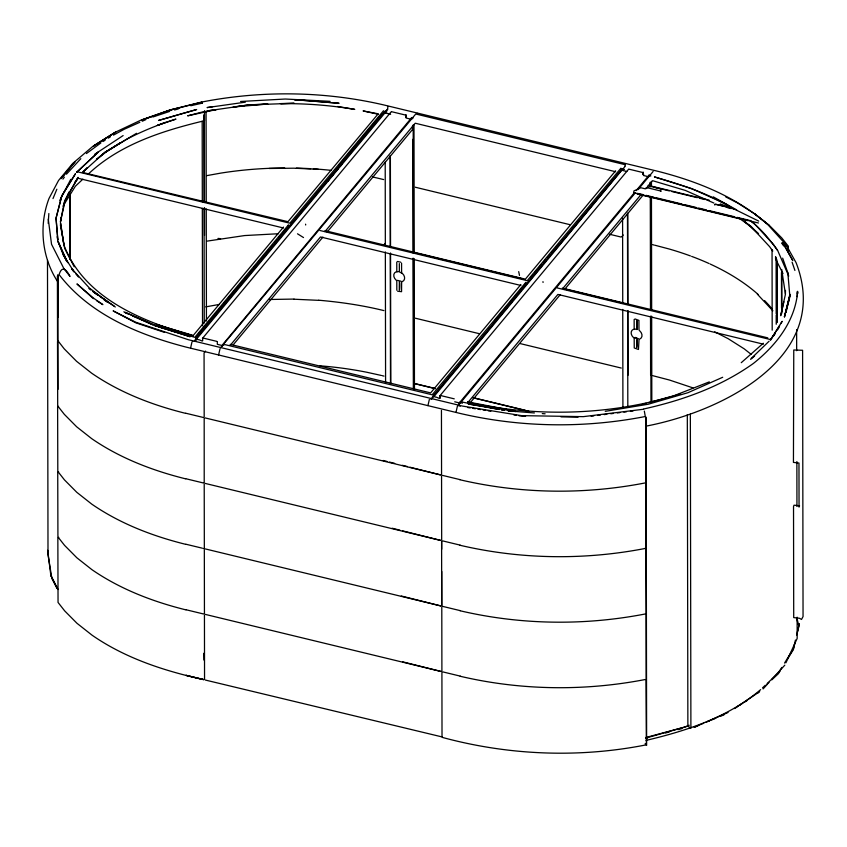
<?xml version="1.0" encoding="UTF-8"?>
<svg xmlns="http://www.w3.org/2000/svg" width="847" height="847" viewBox="0 0 847 847"><rect width="100%" height="100%" fill="white"/><g stroke="black" fill="none" stroke-linecap="round" stroke-linejoin="round"><path stroke-width="1.27" d="M785.487 290.405L785.402 294.396L780.743 315.328M60.635 222.983L63.821 244.497L60.412 222.74M776.191 313.803L776.106 257.456M789.626 298.091L789.87 294.301L784.47 316.969M202.518 338.355C203.629 343.67 200.983 339.414 197.404 339.509L196.97 337.921L196.144 337.9L194.99 340.325M439.9 395.824C441.022 401.129 438.365 396.872 434.786 396.978L434.352 395.39L433.537 395.369L430.954 399.498M48.205 223.375L48.851 213.529M797.154 296.672L797.503 291.421L797.599 293.39M797.302 293.877L797.503 291.421L797.588 293.538M218.59 354.967L220.008 348.773M455.972 412.425L457.391 406.242M60.55 221.649L60.984 217.721M785.434 294.068L782.025 271.718M60.582 220.58L60.868 218.314M190.554 348.181L191.973 341.987M427.936 405.639L429.355 399.456M433.336 395.74L621.963 169.072L624.271 169.464L622.429 168.606L621.846 169.389M783.846 301.754L780.733 315.709M439.953 397.952L439.985 395.835M786.048 312.416L789.796 295.815L787.848 272.819L782.649 258.144M797.567 292.522C794.751 321.849 775.81 345.576 753.481 363.374C720.829 386.73 682.703 400.324 643.773 408.974M795.449 640.057L793.374 648.866L784.534 663.074M796.646 635.028L799.324 623.71L799.324 624.451M794.857 643.318L793.374 649.596L787.255 659.442M797.535 631.989L799.028 625.711M789.796 295.815L784.396 316.863L788.938 300.59M405.851 115.594L406.147 118.029L411.06 119.247L411.483 117.871L412.51 118.718M460.334 401.743L461.107 403.056M643.233 173.063L643.54 175.498L648.442 176.716L648.866 175.34L649.861 175.985M64.012 203.756L68.745 192.714M64.097 203.608L69.306 191.57M52.99 198.59L56.855 189.241M59.788 200.4L70.703 179.405M785.9 662.83L797.175 638.426L797.133 617.304M384.464 111.92L385.036 111.137L386.878 111.995M78.04 177.341L64.584 201.173L60.444 221.713L65.378 199.553L78.04 177.796L74.748 182.719L78.051 178.262L283.491 227.991M782.035 321.415L770.463 340.145L779.6 325.756M780.881 323.575L782.162 321.384M62.964 206.16L75.362 186.245L82.89 179.162M781.813 667.447L778.404 672.91L767.181 683.465M780.447 670.369L778.414 673.651L771.861 679.813M773.311 336.354L775.439 333.062M777.567 329.769L778.986 327.567M62.943 179.109L64.393 177.087M66.479 174.175L80.825 158.675M775.132 333.411L770.463 339.552L557.358 287.969M283.48 227.07L193.243 335.433L156.166 324.443L193.243 335.888C142.444 321.585 84.382 298.271 64.044 245.461M383.522 110.724L289.854 223.206L76.749 171.623L76.749 172.216L98.263 152.079L76.749 172.216M192.544 340.97L192.703 341.362M387.873 106.415L387.672 108.882L385.438 111.645M195.657 337.508L204.932 326.36M206.626 324.327L209.156 321.288M210.839 319.266L213.37 316.227M215.064 314.195L217.594 311.156M219.278 309.134L221.819 306.095M223.502 304.062L226.033 301.024M227.716 299.002L230.257 295.963M231.94 293.93L234.471 290.892M236.165 288.869L238.695 285.831M240.379 283.798L242.909 280.759M244.603 278.737L247.133 275.688M249.664 272.649L251.347 270.627M253.878 267.588L255.572 265.556M258.102 262.517L259.785 260.495M262.326 257.456L264.01 255.423M266.54 252.385L268.224 250.363M270.765 247.324L272.448 245.291M274.979 242.253L276.673 240.23M279.203 237.181L280.886 235.159M283.417 232.12L285.111 230.088M338.8 165.62L381.838 113.943M194.397 341.436L196.091 339.414M327.778 181.29L329.462 179.257M332.003 176.218L333.686 174.186M336.217 171.147L337.911 169.125M340.441 166.086L342.124 164.053M386.02 111.349L387.714 109.316M202.687 338.133L391.198 111.783M205.577 351.092L204.063 352.913L204.18 416.946M220.58 347.757L415.75 113.996L625.097 164.678M411.06 119.247L412.034 118.082M233.317 344.697L322.919 237.107M327.154 232.025L412.955 128.998L412.944 125.292M383.776 245.079L385.247 243.311M399.265 271.411L396.841 271.982M520.873 284.539L430.625 392.892L230.257 344.39L230.257 345.311L320.494 236.948L520.873 285.46M615.589 170.798L525.352 279.161L324.973 230.659L324.973 231.58L415.221 123.217L615.589 171.719M625.255 163.884L625.097 166.086M494.648 321.002L525.871 283.501L525.871 282.326L432.192 394.797L224.931 344.623M530.614 277.805L533.144 274.767M534.838 272.734L537.369 269.695M539.052 267.673L541.582 264.635M543.276 262.602L545.807 259.563M547.49 257.541L550.031 254.502M551.715 252.47L554.245 249.431M555.928 247.409L558.469 244.37M495.326 321.638L433.622 395.729L434.5 395.898L622.81 169.04M497.02 319.605L499.55 316.556M501.244 314.533L503.774 311.484M505.468 309.451L507.999 306.413M509.693 304.38L512.234 301.331M513.917 299.309L516.458 296.259M518.152 294.227L520.683 291.188M522.377 289.155L524.907 286.106M526.601 284.084L529.131 281.035M530.825 279.002L533.366 275.963M535.05 273.93L537.591 270.881M539.285 268.859L541.815 265.81M543.509 263.777L546.04 260.738M547.734 258.706L550.264 255.656M551.958 253.634L622.122 169.379L622.323 170.374L626.833 171.486M622.82 169.114L624.959 166.552M431.79 398.905L433.473 396.883M440.08 395.602L628.58 169.252M634.467 192.65L460.112 401.986L458.968 404.231L459.942 403.066L454.723 401.796M636.161 190.628L649.12 175.043L650.856 175.901M648.442 176.716L649.416 175.551M635.409 192.745L458.132 405.607L460.334 406.147M637.939 189.707L653.132 171.465M563.202 288.033L640.798 194.863M645.859 188.786L652.603 180.686L685.287 190.406L713.926 203.058M469.863 403.172L560.312 294.576M564.536 289.494L643.148 195.096M649.903 186.986L650.327 182.761M621.783 236.758L623.254 234.99M636.732 347.471L637.23 338.631L636.764 347.397M763.105 688.918L767.446 684.164M771.786 679.41L784.82 665.149M83.482 171.814L87.506 167.59L82.519 172.428L287.959 221.692L378.207 113.794L363.077 110.925L378.207 114.26M751.247 358.461L769.097 341.203M88.543 173.847C120.115 144.117 163.164 130.629 204.498 120.708L204.476 110.946M760.627 689.627C728.378 717.197 686.758 730.802 646.039 740.394M762.501 687.87L765.307 685.234M757.821 693.015L759.695 691.247M767.181 684.207L769.055 682.449M82.519 172.428L104.266 152.862L120.803 142.54L106.627 151.624L96.484 159.405L104.266 152.862L126.923 139.109C142.603 131.02 159.067 124.255 175.954 119.12L157.298 125.42L165.324 122.402M104.573 152.502L136.547 133.307M741.263 362.685L763.327 343.226L763.327 344.157L557.887 294.417L467.639 402.78L467.639 401.859L506.919 409.429M750.601 359.382L754.624 355.984M86.415 153.561L100.941 142.878M204.169 548.433L203.344 548.602M441.838 736.869L205.175 680.003M734.677 708.558L737.864 706.398M739.982 704.958L759.06 692.02M94.589 154.366L123.133 135.562M103.048 141.523L105.155 140.168M108.31 138.135L110.417 136.78M737.356 706.567L741.771 703.846M745.085 701.792L747.287 700.427M58.178 340.674L57.511 341.457L57.691 405.914L64.319 414.342L76.664 426.793L91.688 438.64C119.988 458.142 152.481 470.604 185.684 478.851M113.456 135.128L124.244 129.242L139.84 122.296M636.521 328.932L634.234 329.451M647.277 187.738L648.294 187.282M142.243 121.227L145.843 119.628M722.703 377.264L687.944 392.712L648.294 404.22L605.266 411.335M694.498 727.266L699.294 725.159M707.679 721.464L728.049 712.486M689.14 725.223L684.281 727.245L645.541 737.578M694.085 727.245L697.684 725.741M700.088 724.746L703.688 723.253M706.091 722.247L709.691 720.755M712.094 719.759L715.704 718.256M720.501 716.266L724.111 714.762M709.299 381.881L673.714 395.814L648.601 402.621M152.884 116.992L169.654 111.423M688.675 725.9L646.07 738.002M680.522 393.908C611.841 415.422 537.856 417.56 467.639 402.314M174.546 109.972L178.283 108.956M642.333 404.326L646.092 403.299M645.647 426.21C721.093 411.949 832.834 357.455 796.085 262.676L786.037 244.794M645.541 738.319L648.04 737.652M665.53 732.983L669.278 731.988M678.034 729.648L681.782 728.653M203.513 111.688L187.663 115.827L216.207 109.602L206.827 110.968L248.986 104.88L267.843 104.001L233.137 107.018L248.986 104.88L294.174 103.27L280.378 103.609M180.21 107.569L170.692 109.951L142.031 119.988L170.692 109.951L201.713 102.222M201.438 102.095L169.951 109.941L141.1 120.052L115.213 132.27L92.821 146.372L72.768 163.397L58.559 180.464L49.01 198.452C38.634 225.63 41.768 257.604 57.84 281.924M190.787 105.737L202.348 103.133M64.012 268.764L70.015 276.461C66.267 268.965 61.884 265.45 59.089 274.597C89.782 314.671 138.654 334.756 186.128 347.111L460.387 413.495C520.916 427.597 584.335 428.402 645.298 416.512L644.334 411.102M781.823 242.877L784.206 243.163L786.757 246.657M645.478 744.111L646.303 743.941M206.742 175.636L220.442 173.169A231.453 125.038 -0.1 0 1 284.677 167.992M206.859 241.151L244.624 235.561L278.282 233.74M205.726 306.879L219.426 304.412M645.17 482.928C584.081 494.807 520.45 493.949 459.826 479.73M645.403 613.948C584.303 625.817 520.683 624.97 460.059 610.751M645.509 679.463C584.419 691.332 520.789 690.485 460.165 676.255M201.766 102.032C261.85 90.311 324.369 91.095 384.03 104.996L658.638 171.486C698.203 181.629 737.292 197.362 768.081 224.889L785.91 244.614M212.639 106.722L207.06 107.59L245.334 102.18M591.164 416.248L593.779 415.919M597.696 415.422L600.311 415.094M604.239 414.596L606.854 414.257M610.772 413.77L613.387 413.431M617.304 412.934L619.919 412.605M623.837 412.108L626.452 411.78M630.38 411.282L632.995 410.954M645.139 548.316L645.71 548.443M240.569 101.481L285.312 99.025L330.065 101.322M269.081 168.479L293.771 168.193L318.366 169.326M269.314 299.499L294.015 299.076M281.013 103.63C305.693 103.419 330.425 105.272 354.766 109.39L337.678 106.489M525.574 416.3L519.073 415.824M561.01 416.872L578.078 417.158M294.004 299.213L318.599 300.346M401.033 281.225L397.381 280.346M638.416 338.694L634.763 337.805M534.393 412.955L508.073 410.88L515.781 411.494L468.19 403.966L499.052 409.408M542.281 413.58L545.119 413.812M217.975 238.409L220.559 238.674M318.652 300.209C340.61 302.114 362.474 305.312 383.892 310.595M799.568 505.828L794.041 505.183L793.523 506.485L793.713 617.59L799.462 618.278L801.516 619.443L803.051 616.574L802.596 350.277L793.766 349.991L793.438 462.398L798.975 463.044L799.049 507.131M467.682 407.513L470.254 407.926M472.827 408.339L475.389 408.762M477.962 409.175L480.535 409.588M483.097 410.001L485.67 410.424M488.243 410.837L490.805 411.25M513.928 414.988L516.501 415.401M499.328 409.493L462.314 402.092L462.314 403.278M501.805 409.916L504.272 410.35M501.615 409.863L504.187 410.319M381.235 375.433L366.666 372.225A231.453 125.038 -0.1 0 0 320.06 365.819M459.942 545.246C520.566 559.465 584.186 560.312 645.287 548.443L646.007 547.66L645.89 483.626M621.105 302.686L565.87 289.314M391.579 111.698L405.374 115.033M628.972 169.167L642.757 172.502M390.626 114.303L385.057 112.958L384.729 111.92L196.229 338.26L197.107 338.44L385.618 112.09L384.644 111.55L196.07 337.953L195.953 340.674M648.114 185.345L709.108 200.114M650.2 186.276L669.268 190.893M671.809 191.517L697.24 197.669M699.781 198.283L704.863 199.511M638.426 193.487L643.551 194.725M646.113 195.35L653.81 197.213M656.372 197.827L682.004 204.042M684.567 204.656L696.107 207.451M698.669 208.076L706.356 209.929M708.918 210.554L734.561 216.758M737.123 217.383L748.653 220.178M758.425 222.994L633.662 192.788L633.937 190.903L640.872 187.748L645.033 188.765L646.727 187.6L661.221 191.115L660.671 190.977M747.276 220.644L637.42 194.048L637.145 193.18M383.659 179.575L380.885 178.897A231.453 125.038 -0.1 0 0 372.436 176.959M414.988 187.155L569.851 224.646M609.533 234.248L621.052 237.044M652.37 244.624L654.223 245.069M562.355 288.118L767.795 337.858M416.121 253.062L523.637 279.087M319.975 230.5L527.236 280.675L620.915 168.193L620.915 169.379M397.571 261.458L400.769 262.242M634.954 318.927L638.924 320.399L638.977 329.409A1.758 1.345 39.8 0 0 639.676 330.796A5.982 4.584 39.8 0 1 639.686 339.075A1.758 1.345 39.8 0 0 638.998 340.123L638.458 349.472L634.244 347.969L634.191 338.959A1.758 1.345 39.8 0 0 633.492 337.572A5.982 4.584 39.8 0 1 633.482 329.292A1.758 1.345 39.8 0 0 634.17 328.244L634.149 319.478M397.624 291.199L401.563 291.696L401.616 282.654A1.758 1.345 39.8 0 1 402.304 281.606A5.982 4.584 39.8 0 0 402.283 273.327A1.758 1.345 39.8 0 1 401.594 271.94L401.573 263.173M415.21 318.176L479.211 333.665M520.164 343.586L621.274 368.053M652.603 375.645L669.501 380.049L692.973 387.894M382.156 375.655L384.009 376.1M415.326 383.68L434.522 388.328M472.922 397.624L525.394 410.329M415.072 383.776L435.549 388.731M472.668 397.719L528.983 411.346M203.079 338.048L216.864 341.383M440.461 395.507L454.257 398.842M460.366 401.69L461.382 402.526M185.747 413.22L203.375 417.486M204.974 417.878L440.758 474.955L410.033 467.237M442.367 475.347L459.995 479.614M185.853 478.735L203.492 483.002M205.09 483.393L440.874 540.471L402.473 530.815M442.483 540.852L460.112 545.119M185.969 544.24L202.348 548.2M205.207 548.898L440.991 605.976L401.309 596.002M442.589 606.367L460.228 610.634M186.086 609.755L203.714 614.022M205.323 614.403L441.107 671.48L402.696 661.825M442.706 671.872L460.345 676.139M383.575 245.154L381.69 244.698L383.522 245.175M203.576 679.622L185.959 675.313L203.661 679.59C164.403 670.993 125.324 658.267 92.037 635.165L77.013 623.318L64.658 610.867L58.051 602.439L57.85 537.983L58.708 537.316M727.52 207.663L731.257 208.584M383.151 460.472L386.994 461.435M389.556 462.081L394.681 463.373M402.357 465.299L407.481 466.591M392.235 528.232L399.911 530.169M653.704 187.049L662.513 189.379M655.144 245.291L669.268 249.029A231.453 125.038 -0.1 0 1 690.432 255.932M185.567 413.336C152.365 405.099 119.872 392.627 91.582 373.135L76.548 361.288L64.203 348.826L57.532 340.261L57.395 275.953M185.8 544.356C152.598 536.119 120.094 523.647 91.804 504.156L76.781 492.298L64.425 479.847L57.808 471.419L57.617 406.973L58.485 406.306M185.917 609.872C152.714 601.624 120.21 589.163 91.921 569.66L76.897 557.813L64.541 545.352L57.924 536.934L57.734 472.478L58.602 471.811M164.54 332.395L135.785 322.823L113.127 310.891L135.785 322.241L188.288 339.7L462.547 406.094L521.636 415.644L583.318 416.65L643.582 409.239M720.268 203.894L730.813 207.96L715.81 204.328L714.582 204.889L715.26 204.191L732.74 208.341L758.7 221.099M222.888 344.708L223.989 345.057M123.831 311.802L159.384 327.069L190.204 336.725L154.09 325.364L194.81 337.339L288.478 224.857L288.478 226.043M635.123 337.381L636.955 338.154M132.63 315.984L152.905 324.846M125.409 312.416L152.894 324.825M652.232 310.224L651.661 309.557L651.544 245.535M125.081 312.617L127.431 313.792M714.699 331.812L728.166 338.694L744.206 348.848L751.173 354.364M725.741 196.906L737.451 202.899L754.677 213.815M413.04 118.061L411.737 117.574L222.729 344.528L221.575 346.762L222.549 345.597L217.34 344.337L217.33 341.828M401.542 273.115L399.382 271.813L399.339 263.586M713.216 196.843L736.689 209.908M643.148 174.63L643.318 172.767M405.755 117.161L405.935 115.298M297.509 233.804L303.522 237.562M96.558 300.643L102.879 304.645L93.403 298.049L76.939 283.925L93.403 298.642M99.935 296.439L115.319 306.995M732.517 208.468C708.706 193.254 681.337 184.805 654.413 176.896L691.745 188.606L726.408 204.286L733.862 209.41M749.775 220.358C760.913 228.457 769.838 239.659 777.811 250.786L788.737 276.08M749.828 220.4L754.084 223.333L773.555 244.582L777.578 250.32M739.251 218.367L750.834 226.361L758.531 233.814L744.693 221.702L750.834 226.361L769.658 246.71L772.739 251.157L771.638 249.41M114.112 306.053L92.821 291.41L97.892 295M414.628 252.66L414.215 251.919M93.805 292.204L97.913 295.264M104.075 299.849L107.156 302.135M109.147 302.919L89.486 288.128L72.281 269.282L74.06 271.929L63.186 254.682L57.988 241.194L67.728 262.655M88.903 288.509L90.809 289.949M769.118 225.281L754.391 213.635L769.415 225.482L781.77 237.933L788.313 246.212L788.472 250.701M690.549 728.24L687.87 726.006L687.319 414.691M637.357 329.144L637.082 320.621M636.997 329.578L636.722 321.055M757.366 294.195L772.856 310.785M71.688 269.007L73.393 271.008M75.944 274.026L78.496 277.033M787.911 246.413L788.038 249.23M202.253 102.402L202.391 103.196M645.139 743.74L646.632 745.349L646.06 417.063M204.91 111.031L206.075 112.704L206.234 202.359M781.94 243.438L783.687 245.979M63.186 254.682L66.998 261.554M74.208 266.784L64.7 248.383L60.359 224.783M51.858 578.236L57.173 588.559M441.954 736.731L442.568 737.472C508.539 755.344 578.533 758.181 645.626 744.968L646.356 744.058L646.007 679.485M782.999 273.57L775.577 258.96L775.577 256.514M63.885 268.594L51.54 244.275L48.268 219.119M50.958 575.558L58.051 589.523M51.551 577.463L56.865 587.934M203.873 660.046L203.704 653.302M417.211 113.265L417.709 114.345M645.785 548.464L646.123 613.037M57.892 241.374L66.511 260.95M792.093 262.189L794.909 270.437M518.692 271.622L519.486 275.455M57.109 236.747L57.776 240.082L56.04 218.198L61.767 195.901L75.372 173.857L61.767 195.901L56.04 218.198L57.882 239.913M51.646 576.998L48.004 554.7L47.485 260.378M797.101 617.41L797.916 624.43L797.101 618.141M50.958 576.299L47.676 550.275L47.676 551.016M787.848 272.819L787.954 273.814M542.969 281.638L543.054 282.464M305.587 224.169L305.672 224.995M204.339 548.316L204.212 484.113M796.635 329.589L796.667 350.7M796.868 461.562L796.942 506.442M781.781 269.558L781.866 313.178M781.474 272.512L781.537 308.107M777.175 261.268L777.281 322.093M776.72 259.298L776.826 322.58M776.201 315.126L776.223 324.274M772.051 249.717L772.189 330.139M690.347 414.151L690.898 728.113M651.438 181.332L651.449 186.552M651.459 197.012L651.544 244.052M651.671 316.27L651.777 375.073M651.777 376.544L651.819 401.372M650.581 182.634L650.591 186.594M650.612 197.16L650.803 309.43M650.814 316.026L650.962 401.88M650.274 182.2L650.284 186.16M650.295 196.726L650.496 308.996M650.507 316.916L650.612 375.03M649.903 183.375L649.914 185.779M645.774 418.122L645.89 482.144M645.732 417.867L645.795 453.156M645.838 476.67L645.848 481.901M646.081 614.403L646.187 678.426M627.775 214.111L627.923 303.925M627.934 310.531L628.051 375.242M627.479 213.137L627.638 304.274M627.648 310.87L627.818 407.291M622.587 218.293L622.736 302.824M622.746 309.42L622.916 408.476M441.446 410.382L441.562 474.415M441.562 475.887L441.679 539.92M441.679 541.402L441.689 549.237M441.732 571.46L441.795 605.436M441.795 606.907L441.901 670.94M441.912 672.423L442.018 736.445M441.605 541.582L441.711 605.616M413.992 124.985L414.098 186.404M414.109 187.886L414.215 251.908M414.225 258.621L414.331 317.424M414.331 318.896L414.448 382.929M414.448 384.411L414.458 389.641M413.198 125.165L413.421 253.285M413.431 258.568L413.654 389.313M412.913 139.268L413.114 252.851M413.124 258.134L413.347 388.889M412.521 125.917L412.521 129.517M396.767 262.009L396.788 270.775A1.758 1.345 39.8 0 1 396.089 271.834A5.982 4.584 39.8 0 0 396.11 280.113A1.758 1.345 39.8 0 1 396.798 281.49L396.82 290.267M390.382 156.642L390.541 246.456M390.552 253.062L390.785 383.818M390.096 155.668L390.255 246.805M390.266 253.412L390.488 384.157M385.205 162.148L385.343 245.355M385.353 251.961L385.586 382.706M206.245 208.955L206.435 321.013M204.349 120.74L204.487 202.486M204.498 207.759L204.55 235.445M203.894 119.109L204.042 201.639M204.053 208.235L204.254 322.993M203.704 114.97L203.714 118.845M204.18 418.429L204.212 482.631M204.328 549.629L204.445 613.652M204.445 615.134L204.55 679.167M202.179 121.312L202.317 201.787M202.327 208.383L202.528 325.788M70.153 259.246L70.047 193.254L69.93 259.288M69.666 194.789L69.867 258.271M57.945 275.582L58.02 317.392M57.818 274.661L58.02 389.366M691.628 256.376A231.453 125.038 -0.1 0 1 708.992 263.502M710.104 264.01A231.453 125.038 -0.1 0 1 758.023 294.364M764.597 300.611A231.453 125.038 -0.1 0 1 772.136 309.028M296.386 168.108A231.453 125.038 -0.1 0 1 310.68 168.68M313.263 168.839A231.453 125.038 -0.1 0 1 331.262 170.363M399.392 281.712C398.895 300.177 400.546 282.803 399.392 281.712M68.173 170.003L60.973 178.685L75.034 161.798L68.173 170.003M104.774 138.887L93.414 146.16L115.743 132.111L104.774 138.887M181.512 113.794L158.527 120.465L196.652 109.528L181.512 113.794M312.617 101.047L294.343 99.692L339.086 103.27L312.617 101.047M788.906 253.602L782.882 242.909L792.781 260.548L788.906 253.602M643.508 174.842L643.233 172.301L643.508 174.842M406.126 117.373L405.851 114.832L406.126 117.373"/></g></svg>
